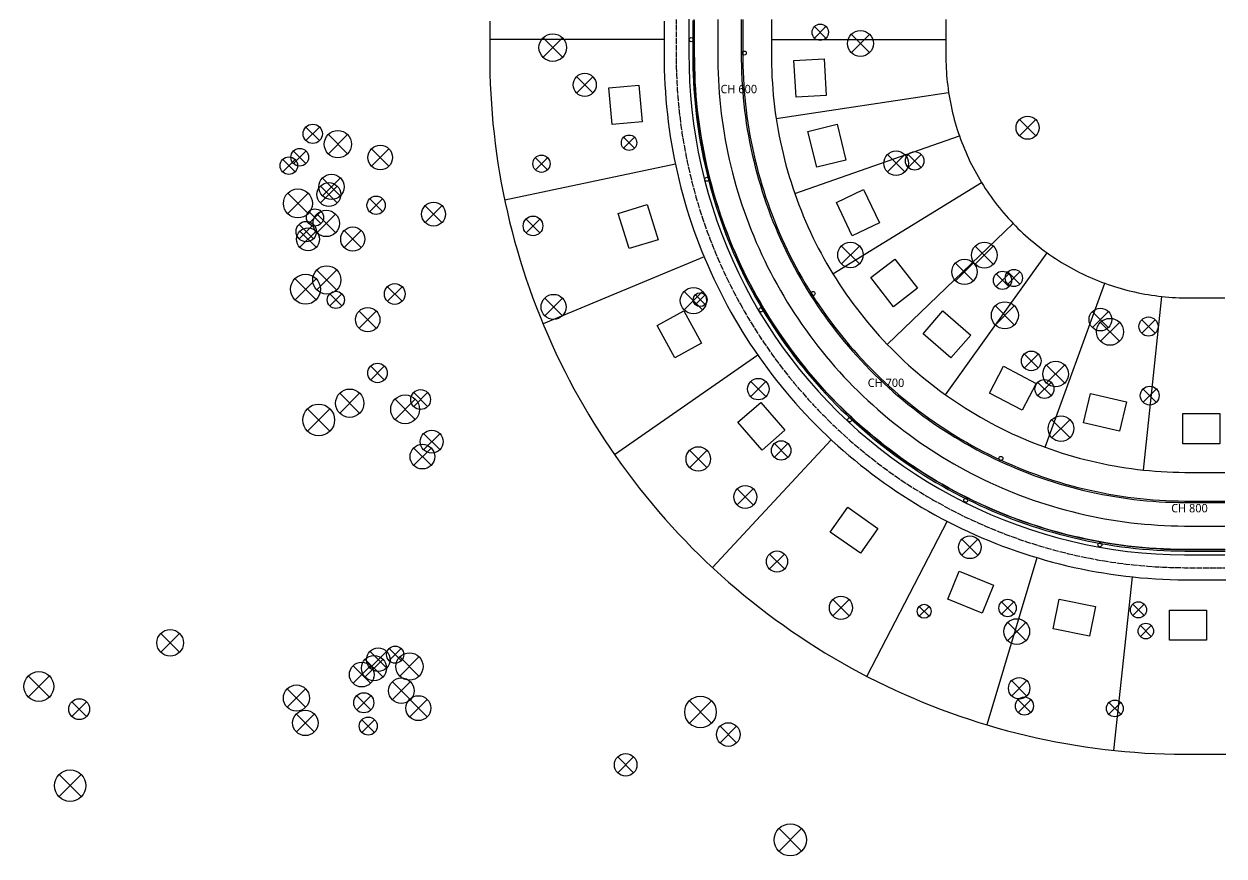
# Model space of a CAD drawing. Header units: metres. Extents: x 21 to 1014, y 0 to 577.
# Drawn here: x 323.2 to 680.9, y 31.7 to 279.6 of the extents above; entities that cross this region are included whole.
import ezdxf

# ---------------------------------------------------------------- set-up
doc = ezdxf.new("R2010")
doc.units = ezdxf.units.M
doc.linetypes.add('CENTER', pattern=[5.08, 3.175, -0.635, 0.635, -0.635])
doc.linetypes.add('DASHED', pattern=[1.524, 1.27, -0.254])
for name, color, linetype in [('C-ANNO', 7, 'CONTINUOUS'), ('C-BLDG', 9, 'CONTINUOUS'), ('C-DRAIN', 5, 'CONTINUOUS'), ('C-PROP-CADASTRE', 4, 'CONTINUOUS'), ('C-ROAD-CL', 1, 'CENTER'), ('C-ROAD-KERB', 7, 'CONTINUOUS'), ('C-ROAD-PAVE', 8, 'CONTINUOUS'), ('C-VEG-TREE', 3, 'CONTINUOUS'), ('C-WATR', 140, 'DASHED')]:
    doc.layers.add(name, color=color, linetype=linetype)
doc.styles.add('OpenSans', font='OpenSans-Regular.ttf')

# ---------------------------------------------------------------- blocks, each defined once
blk = doc.blocks.new('TREE')
for p, q in [((-0.7, -0.7), (0.7, 0.7)), ((-0.7, 0.7), (0.7, -0.7))]:
    blk.add_line(p, q)
blk.add_circle((0, 0), 1)

msp = doc.modelspace()

# ---------------------------------------------------------------- linework, layer by layer
at = {"layer": 'C-BLDG'}
for points in [[(561.67686, 269.24384), (562.31203, 258.26219), (553.32705, 257.74251), (552.69188, 268.72415)], [(506.49652, 261.36742), (507.44516, 250.4084), (498.47869, 249.63225), (497.53005, 260.59126)], [(565.5608, 249.72256), (568.21279, 239.04703), (559.47827, 236.87722), (556.82627, 247.55275)], [(573.47821, 230.23635), (578.19824, 220.30049), (570.0689, 216.43864), (565.34887, 226.3745)], [(508.92197, 225.81938), (512.17933, 215.31273), (503.58299, 212.64762), (500.32562, 223.15426)], [(582.7688, 209.56), (589.49374, 200.8551), (582.37155, 195.35288), (575.64661, 204.05778)], [(519.85224, 194.11998), (525.13202, 184.46991), (517.23651, 180.15009), (511.95673, 189.80016)], [(597.08997, 194.09925), (605.41025, 186.90391), (599.52315, 180.09641), (591.20288, 187.29175)], [(615.15674, 177.60032), (624.89098, 172.47738), (620.69949, 164.513), (610.96524, 169.63594)], [(641.10307, 169.47571), (651.82012, 166.99681), (649.79193, 158.22831), (639.07488, 160.70721)], [(542.79233, 166.85229), (550.00344, 158.54568), (543.20711, 152.64568), (535.996, 160.95229)], [(668.67703, 163.52136), (679.67703, 163.52136), (679.67703, 154.52136), (668.67703, 154.52136)], [(568.72862, 135.59066), (577.72567, 129.2619), (572.5476, 121.90068), (563.55055, 128.22943)], [(601.9708, 116.5177), (612.16785, 112.39216), (608.79241, 104.04912), (598.59536, 108.17466)], [(631.81097, 108.23442), (642.59445, 106.06269), (640.81758, 97.23984), (630.0341, 99.41157)], [(664.67703, 104.97126), (675.67703, 104.97126), (675.67703, 95.97126), (664.67703, 95.97126)]]:
    msp.add_lwpolyline(points, close=True, dxfattribs=at)
at = {"layer": 'C-DRAIN'}
msp.add_lwpolyline([(521.4, 282.91149), (521.4, 278.91149), (521.4, 274.91149), (521.4, 270.91149), (521.43616, 266.72203), (521.59044, 262.47926), (521.86586, 258.24264), (522.26219, 254.01561), (522.77913, 249.80162), (523.41623, 245.60413), (524.17299, 241.42655), (525.04878, 237.27229), (526.04289, 233.14475), (527.1545, 229.04729), (528.38272, 224.98326), (529.72654, 220.95597), (531.18486, 216.96872), (532.75649, 213.02476), (534.44014, 209.1273), (536.23445, 205.27954), (538.13795, 201.4846), (540.14909, 197.74559), (542.26621, 194.06556), (544.48761, 190.44751), (546.81145, 186.89439), (549.23585, 183.40912), (551.75883, 179.99452), (554.37832, 176.6534), (557.0922, 173.38847), (559.89823, 170.2024), (562.79414, 167.0978), (565.77756, 164.07719), (568.84605, 161.14304), (571.99711, 158.29775), (575.22817, 155.54364), (578.53658, 152.88295), (581.91966, 150.31787), (585.37463, 147.85047), (588.89868, 145.48279), (592.48893, 143.21674), (596.14245, 141.05419), (599.85626, 138.99689), (603.62733, 137.04652), (607.45257, 135.20468), (611.32887, 133.47287), (615.25306, 131.8525), (619.22194, 130.34489), (623.23226, 128.95129), (627.28077, 127.67282), (631.36414, 126.51052), (635.47905, 125.46535), (639.62214, 124.53816), (643.79002, 123.72971), (647.9793, 123.04066), (652.18656, 122.47156), (656.40835, 122.02288), (660.64124, 121.695), (664.88177, 121.48817), (669.12648, 121.40257), (673.17703, 121.4), (677.17703, 121.4), (681.17703, 121.4)], dxfattribs=at)
for centre in [(522.1, 274.91149), (537.9, 270.91149), (526.72102, 233.31836), (558.42404, 199.28072), (542.86792, 194.42325), (569.32255, 161.65582), (614.39761, 150.17186), (603.93998, 137.67281), (643.91349, 124.41874)]:
    msp.add_circle(centre, 0.6, dxfattribs=at)
at = {"layer": 'C-PROP-CADASTRE'}
for points in [[(462, 280.40496), (462, 278.40714), (462, 276.40931), (462, 274.41149), (462, 272.41366), (462, 270.41583), (462.01328, 267.64966), (462.06799, 264.68199), (462.16505, 261.71541), (462.30443, 258.75051), (462.48611, 255.7879), (462.71004, 252.82818), (462.97618, 249.87197), (463.28448, 246.91985), (463.63487, 243.97243), (464.02729, 241.03031), (464.46165, 238.09409), (464.93787, 235.16437), (465.45584, 232.24174), (466.01546, 229.3268), (466.61663, 226.42014), (467.25921, 223.52236), (467.94307, 220.63404), (468.66808, 217.75577), (469.43409, 214.88815), (470.24094, 212.03174), (471.08847, 209.18714), (471.9765, 206.35493), (472.90486, 203.53567), (473.87336, 200.72995), (474.88179, 197.93833), (475.92995, 195.16139), (477.01764, 192.39969), (478.14462, 189.65379), (479.31067, 186.92425), (480.51555, 184.21163), (481.75902, 181.51648), (483.04082, 178.83934), (484.36069, 176.18077), (485.71837, 173.54131), (487.11356, 170.92149), (488.54601, 168.32184), (490.0154, 165.7429), (491.52144, 163.18519), (493.06383, 160.64923), (494.64225, 158.13553), (496.25638, 155.64462), (497.90588, 153.17699), (499.59043, 150.73316), (501.30969, 148.31361), (503.06329, 145.91884), (504.85089, 143.54933), (506.67212, 141.20558), (508.52661, 138.88805), (510.41398, 136.59722), (512.33384, 134.33356), (514.28581, 132.09753), (516.2695, 129.88957), (518.28448, 127.71015), (520.33036, 125.5597), (522.40672, 123.43867), (524.51314, 121.34748), (526.64918, 119.28656), (528.81441, 117.25633), (531.00839, 115.25721), (533.23068, 113.28959), (535.48081, 111.35389), (537.75834, 109.45049), (540.0628, 107.57979), (542.39372, 105.74216), (544.75062, 103.93799), (547.13303, 102.16762), (549.54046, 100.43144), (551.97241, 98.72978), (554.42841, 97.063), (556.90793, 95.43143), (559.41049, 93.83542), (561.93556, 92.27528), (564.48265, 90.75132), (567.05122, 89.26387), (569.64075, 87.81323), (572.25072, 86.39968), (574.88059, 85.02352), (577.52984, 83.68503), (580.19791, 82.38448), (582.88427, 81.12213), (585.58837, 79.89825), (588.30966, 78.71307), (591.04759, 77.56685), (593.80159, 76.45982), (596.57111, 75.39219), (599.35558, 74.3642), (602.15444, 73.37605), (604.96711, 72.42793), (607.79303, 71.52005), (610.63161, 70.65258), (613.48228, 69.82571), (616.34446, 69.0396), (619.21757, 68.29441), (622.10102, 67.5903), (624.99423, 66.9274), (627.89659, 66.30586), (630.80753, 65.7258), (633.72646, 65.18733), (636.65277, 64.69057), (639.58587, 64.23562), (642.52516, 63.82257), (645.47005, 63.4515), (648.41993, 63.1225), (651.37421, 62.83562), (654.33228, 62.59093), (657.29354, 62.38847), (660.25739, 62.22829), (663.22322, 62.11043), (666.19043, 62.03489), (669.15842, 62.0017), (671.43138, 62), (673.4292, 62), (675.42703, 62), (677.42485, 62), (679.42268, 62), (681.42051, 62)], [(514, 280.40496), (514, 278.40714), (514, 276.40931), (514, 274.41149), (514, 272.41366), (514, 270.41583), (514.00996, 268.23725), (514.051, 266.01149), (514.12379, 263.78655), (514.22832, 261.56288), (514.36458, 259.34092), (514.53253, 257.12114), (514.73213, 254.90397), (514.96336, 252.68989), (515.22616, 250.47932), (515.52047, 248.27273), (515.84624, 246.07057), (516.2034, 243.87328), (516.59188, 241.6813), (517.0116, 239.4951), (517.46247, 237.31511), (517.94441, 235.14177), (518.4573, 232.97553), (519.00106, 230.81683), (519.57557, 228.66611), (520.18071, 226.52381), (520.81635, 224.39036), (521.48238, 222.26619), (522.17865, 220.15175), (522.90502, 218.04746), (523.66134, 215.95375), (524.44747, 213.87104), (525.26323, 211.79977), (526.10847, 209.74034), (526.983, 207.69319), (527.88666, 205.65872), (528.81927, 203.63736), (529.78062, 201.62951), (530.77052, 199.63558), (531.78877, 197.65598), (532.83517, 195.69111), (533.90951, 193.74138), (535.01155, 191.80717), (536.14108, 189.88889), (537.29787, 187.98692), (538.48169, 186.10165), (539.69228, 184.23347), (540.92941, 182.38275), (542.19283, 180.54987), (543.48227, 178.7352), (544.79747, 176.93913), (546.13817, 175.162), (547.50409, 173.40418), (548.89495, 171.66604), (550.31048, 169.94792), (551.75038, 168.25017), (553.21436, 166.57314), (554.70212, 164.91718), (556.21336, 163.28261), (557.74777, 161.66978), (559.30504, 160.079), (560.88485, 158.51061), (562.48688, 156.96492), (564.11081, 155.44225), (565.75629, 153.9429), (567.42301, 152.46719), (569.11061, 151.01542), (570.81876, 149.58787), (572.5471, 148.18484), (574.29529, 146.80662), (576.06296, 145.45349), (577.84977, 144.12572), (579.65534, 142.82358), (581.47931, 141.54733), (583.3213, 140.29725), (585.18095, 139.07358), (587.05787, 137.87656), (588.95167, 136.70646), (590.86198, 135.56349), (592.78841, 134.4479), (594.73056, 133.35992), (596.68804, 132.29976), (598.66044, 131.26764), (600.64738, 130.26377), (602.64843, 129.28836), (604.6632, 128.3416), (606.69128, 127.42368), (608.73225, 126.5348), (610.78569, 125.67514), (612.85119, 124.84486), (614.92833, 124.04415), (617.01668, 123.27315), (619.11583, 122.53203), (621.22533, 121.82095), (623.34477, 121.14003), (625.47371, 120.48943), (627.61171, 119.86928), (629.75835, 119.2797), (631.91318, 118.72081), (634.07577, 118.19272), (636.24567, 117.69555), (638.42244, 117.22939), (640.60565, 116.79435), (642.79484, 116.3905), (644.98957, 116.01793), (647.1894, 115.67671), (649.39387, 115.36693), (651.60254, 115.08863), (653.81495, 114.84187), (656.03066, 114.62672), (658.24921, 114.4432), (660.47015, 114.29136), (662.69304, 114.17122), (664.91741, 114.08282), (667.14282, 114.02617), (669.36881, 114.00128), (671.43138, 114), (673.4292, 114), (675.42703, 114), (677.42485, 114), (679.42268, 114), (681.42051, 114)], [(546, 280.91149), (546, 278.91149), (546, 276.91149), (546, 274.91149), (546, 272.91149), (546, 270.91149), (546.00375, 269.0359), (546.03017, 267.26468), (546.0819, 265.49402), (546.15891, 263.72428), (546.2612, 261.95583), (546.38874, 260.18901), (546.5415, 258.4242), (546.71946, 256.66174), (546.92258, 254.90201), (547.15082, 253.14537), (547.40413, 251.39216), (547.68245, 249.64275), (547.98574, 247.89749), (548.31393, 246.15674), (548.66696, 244.42086), (549.04474, 242.6902), (549.44721, 240.96512), (549.87428, 239.24595), (550.32587, 237.53307), (550.80187, 235.82681), (551.30221, 234.12752), (551.82677, 232.43556), (552.37544, 230.75126), (552.94812, 229.07497), (553.54469, 227.40704), (554.16502, 225.74779), (554.809, 224.09758), (555.47648, 222.45673), (556.16733, 220.82559), (556.88141, 219.20448), (557.61858, 217.59374), (558.37868, 215.99369), (559.16156, 214.40467), (559.96707, 212.82699), (560.79502, 211.26097), (561.64527, 209.70695), (562.51762, 208.16523), (563.41191, 206.63613), (564.32796, 205.11996), (565.26557, 203.61703), (566.22455, 202.12765), (567.20471, 200.65212), (568.20585, 199.19074), (569.22776, 197.74381), (570.27024, 196.31163), (571.33307, 194.89449), (572.41604, 193.49267), (573.51892, 192.10647), (574.6415, 190.73616), (575.78353, 189.38203), (576.94479, 188.04436), (578.12504, 186.7234), (579.32404, 185.41945), (580.54154, 184.13275), (581.7773, 182.86358), (583.03107, 181.61219), (584.30258, 180.37884), (585.59159, 179.16377), (586.89782, 177.96725), (588.22101, 176.78951), (589.56088, 175.63079), (590.91718, 174.49132), (592.28961, 173.37135), (593.6779, 172.2711), (595.08177, 171.1908), (596.50093, 170.13066), (597.93508, 169.09089), (599.38394, 168.07173), (600.84722, 167.07336), (602.32461, 166.096), (603.8158, 165.13984), (605.32051, 164.20509), (606.83841, 163.29192), (608.36921, 162.40053), (609.91258, 161.5311), (611.46821, 160.68381), (613.03579, 159.85882), (614.615, 159.05631), (616.2055, 158.27645), (617.80699, 157.51938), (619.41913, 156.78527), (621.04159, 156.07426), (622.67404, 155.38651), (624.31615, 154.72214), (625.96758, 154.0813), (627.628, 153.46411), (629.29706, 152.87071), (630.97443, 152.30121), (632.65977, 151.75573), (634.35273, 151.23438), (636.05296, 150.73727), (637.76012, 150.2645), (639.47386, 149.81616), (641.19382, 149.39235), (642.91967, 148.99316), (644.65104, 148.61866), (646.38759, 148.26893), (648.12896, 147.94404), (649.87479, 147.64406), (651.62472, 147.36905), (653.37841, 147.11907), (655.13549, 146.89417), (656.8956, 146.69439), (658.65838, 146.51977), (660.42348, 146.37035), (662.19054, 146.24616), (663.95919, 146.14723), (665.72907, 146.07357), (667.49982, 146.02521), (669.27109, 146.00214), (671.17703, 146), (673.17703, 146), (675.17703, 146), (677.17703, 146), (679.17703, 146), (681.17703, 146)], [(598, 280.91149), (598, 278.91149), (598, 276.91149), (598, 274.91149), (598, 272.91149), (598, 270.91149), (598.00218, 269.4402), (598.01752, 268.41175), (598.04755, 267.38363), (598.09227, 266.35604), (598.15166, 265.32919), (598.22572, 264.3033), (598.31442, 263.27857), (598.41775, 262.25521), (598.53569, 261.23343), (598.66822, 260.21344), (598.8153, 259.19545), (598.97691, 258.17966), (599.15301, 257.16628), (599.34357, 256.15553), (599.54855, 255.1476), (599.76791, 254.1427), (600.00161, 253.14103), (600.24958, 252.14281), (600.51179, 251.14823), (600.78819, 250.1575), (601.0787, 249.17082), (601.38328, 248.18839), (601.70187, 247.21041), (602.03439, 246.23708), (602.38079, 245.2686), (602.74098, 244.30517), (603.1149, 243.34698), (603.50247, 242.39423), (603.90361, 241.44712), (604.31824, 240.50583), (604.74627, 239.57056), (605.18762, 238.6415), (605.6422, 237.71884), (606.10991, 236.80277), (606.59066, 235.89347), (607.08435, 234.99113), (607.59088, 234.09594), (608.11014, 233.20808), (608.64204, 232.32772), (609.18646, 231.45505), (609.74329, 230.59025), (610.31241, 229.73349), (610.89372, 228.88495), (611.48709, 228.0448), (612.0924, 227.21321), (612.70953, 226.39035), (613.33835, 225.57639), (613.97873, 224.7715), (614.63055, 223.97584), (615.29366, 223.18957), (615.96794, 222.41285), (616.65325, 221.64585), (617.34944, 220.88871), (618.05638, 220.1416), (618.77392, 219.40466), (619.50191, 218.67804), (620.24021, 217.96191), (620.98866, 217.25638), (621.74712, 216.56163), (622.51542, 215.87778), (623.29342, 215.20497), (624.08094, 214.54335), (624.87784, 213.89304), (625.68394, 213.25419), (626.49909, 212.62691), (627.32312, 212.01135), (628.15585, 211.40762), (628.99713, 210.81584), (629.84677, 210.23615), (630.70461, 209.66865), (631.57047, 209.11346), (632.44417, 208.5707), (633.32553, 208.04047), (634.21438, 207.52289), (635.11053, 207.01806), (636.0138, 206.52608), (636.92401, 206.04706), (637.84097, 205.58109), (638.76449, 205.12826), (639.69438, 204.68867), (640.63046, 204.26241), (641.57253, 203.84957), (642.52041, 203.45023), (643.47389, 203.06447), (644.43279, 202.69237), (645.3969, 202.334), (646.36604, 201.98944), (647.33999, 201.65877), (648.31858, 201.34204), (649.30158, 201.03932), (650.28881, 200.75067), (651.28007, 200.47616), (652.27514, 200.21584), (653.27383, 199.96975), (654.27594, 199.73796), (655.28125, 199.52051), (656.28957, 199.31744), (657.30068, 199.1288), (658.31439, 198.95462), (659.33048, 198.79493), (660.34875, 198.64978), (661.36899, 198.51919), (662.39099, 198.40319), (663.41455, 198.3018), (664.43944, 198.21504), (665.46547, 198.14293), (666.49243, 198.08549), (667.52011, 198.04272), (668.54828, 198.01464), (669.57676, 198.00124), (671.17703, 198), (673.17703, 198), (675.17703, 198), (677.17703, 198), (679.17703, 198), (681.17703, 198)], [(514, 274.91149), (462, 274.91149)], [(546, 274.91149), (598, 274.91149)], [(547.40413, 251.39216), (598.8153, 259.19545)], [(552.94812, 229.07497), (602.03439, 246.23708)], [(517.3552, 237.81979), (466.4736, 227.09306)], [(564.32796, 205.11996), (608.64204, 232.32772)], [(580.54154, 184.13275), (618.05638, 220.1416)], [(597.93508, 169.09089), (628.15585, 211.40762)], [(525.92202, 210.1875), (477.89602, 190.25)], [(627.628, 153.46411), (645.3969, 202.334)], [(656.8956, 146.69439), (662.39099, 198.40319)], [(541.93639, 180.91738), (499.24852, 151.22318)], [(563.80877, 155.72217), (528.4117, 117.62956)], [(598.33535, 131.43529), (574.44714, 85.24706)], [(625.15343, 120.58519), (610.20457, 70.78025)], [(653.51382, 114.87358), (648.01842, 63.16478)]]:
    msp.add_lwpolyline(points, dxfattribs=at)
at = {"layer": 'C-ROAD-CL'}
msp.add_lwpolyline([(530, 280.91149), (530, 278.91149), (530, 276.91149), (530, 274.91149), (530, 272.91149), (530, 270.91149), (530.00423, 268.9115), (530.03407, 266.91174), (530.09246, 264.91261), (530.17942, 262.91451), (530.2949, 260.91787), (530.4389, 258.92308), (530.61137, 256.93054), (530.8123, 254.94068), (531.04162, 252.95389), (531.29931, 250.97057), (531.5853, 248.99115), (531.89954, 247.016), (532.24197, 245.04555), (532.6125, 243.08019), (533.01108, 241.12033), (533.43761, 239.16636), (533.89201, 237.21868), (534.37419, 235.27769), (534.88404, 233.34379), (535.42147, 231.41737), (535.98637, 229.49882), (536.57861, 227.58853), (537.19808, 225.68691), (537.84465, 223.79432), (538.5182, 221.91117), (539.21857, 220.03783), (539.94564, 218.17468), (540.69925, 216.32212), (541.47924, 214.4805), (542.28546, 212.65022), (543.11775, 210.83164), (543.97593, 209.02514), (544.85983, 207.23107), (545.76927, 205.44982), (546.70406, 203.68175), (547.66401, 201.9272), (548.64893, 200.18655), (549.65861, 198.46015), (550.69286, 196.74834), (551.75145, 195.05149), (552.83417, 193.36993), (553.9408, 191.70401), (555.07112, 190.05406), (556.22489, 188.42043), (557.40189, 186.80346), (558.60186, 185.20346), (559.82456, 183.62076), (561.06975, 182.05569), (562.33717, 180.50857), (563.62656, 178.97972), (564.93766, 177.46944), (566.2702, 175.97804), (567.62391, 174.50583), (568.99852, 173.05311), (570.39373, 171.62017), (571.80927, 170.20731), (573.24485, 168.81482), (574.70018, 167.44297), (576.17495, 166.09206), (577.66888, 164.76235), (579.18164, 163.45411), (580.71294, 162.16762), (582.26246, 160.90314), (583.82989, 159.66092), (585.4149, 158.44122), (587.01717, 157.24429), (588.63638, 156.07036), (590.2722, 154.91969), (591.92428, 153.79251), (593.5923, 152.68903), (595.27591, 151.6095), (596.97477, 150.55413), (598.68853, 149.52314), (600.41685, 148.51673), (602.15936, 147.53512), (603.91572, 146.57849), (605.68557, 145.64706), (607.46854, 144.741), (609.26428, 143.86051), (611.07241, 143.00575), (612.89256, 142.17692), (614.72437, 141.37417), (616.56746, 140.59767), (618.42146, 139.84758), (620.28598, 139.12404), (622.16064, 138.42722), (624.04507, 137.75725), (625.93888, 137.11427), (627.84168, 136.49841), (629.75308, 135.90979), (631.67269, 135.34853), (633.60013, 134.81476), (635.535, 134.30857), (637.4769, 133.83008), (639.42544, 133.37937), (641.38021, 132.95655), (643.34083, 132.56169), (645.30689, 132.19488), (647.27798, 131.8562), (649.25372, 131.5457), (651.23369, 131.26347), (653.21748, 131.00954), (655.20471, 130.78398), (657.19495, 130.58683), (659.18781, 130.41814), (661.18287, 130.27793), (663.17973, 130.16623), (665.17798, 130.08307), (667.17722, 130.02846), (669.17703, 130.00242), (671.17703, 130), (673.17703, 130), (675.17703, 130), (677.17703, 130), (679.17703, 130), (681.17703, 130)], dxfattribs=at)
at = {"layer": 'C-ROAD-KERB'}
for points in [[(522.55, 280.65767), (522.55, 278.65876), (522.55, 276.65985), (522.55, 274.66094), (522.55, 272.66203), (522.55, 270.66312), (522.55671, 268.59315), (522.59183, 266.48818), (522.65699, 264.38392), (522.75219, 262.28081), (522.87741, 260.17928), (523.03262, 258.07974), (523.21779, 255.98264), (523.43289, 253.88839), (523.67786, 251.79743), (523.95266, 249.71018), (524.25723, 247.62706), (524.59152, 245.54851), (524.95544, 243.47494), (525.34894, 241.40678), (525.77192, 239.34444), (526.2243, 237.28836), (526.706, 235.23894), (527.2169, 233.19661), (527.75691, 231.16179), (528.32592, 229.13488), (528.92381, 227.1163), (529.55046, 225.10646), (530.20574, 223.10577), (530.88952, 221.11465), (531.60166, 219.13349), (532.34201, 217.1627), (533.11042, 215.20268), (533.90674, 213.25383), (534.7308, 211.31655), (535.58244, 209.39123), (536.46148, 207.47827), (537.36774, 205.57805), (538.30104, 203.69097), (539.26119, 201.8174), (540.24799, 199.95774), (541.26124, 198.11235), (542.30073, 196.28162), (543.36626, 194.46591), (544.4576, 192.6656), (545.57454, 190.88106), (546.71684, 189.11265), (547.88427, 187.36072), (549.07659, 185.62564), (550.29357, 183.90777), (551.53495, 182.20744), (552.80048, 180.52501), (554.0899, 178.86082), (555.40295, 177.21521), (556.73936, 175.58851), (558.09886, 173.98106), (559.48117, 172.39319), (560.88601, 170.82521), (562.31309, 169.27745), (563.76213, 167.75022), (565.23282, 166.24384), (566.72488, 164.7586), (568.23798, 163.29483), (569.77183, 161.8528), (571.32611, 160.43282), (572.90051, 159.03518), (574.4947, 157.66016), (576.10836, 156.30803), (577.74117, 154.97909), (579.39277, 153.67359), (581.06285, 152.39181), (582.75106, 151.134), (584.45706, 149.90042), (586.18049, 148.69133), (587.92102, 147.50697), (589.67827, 146.34757), (591.4519, 145.21339), (593.24154, 144.10464), (595.04683, 143.02156), (596.8674, 141.96436), (598.70287, 140.93327), (600.55288, 139.92848), (602.41705, 138.95021), (604.295, 137.99866), (606.18634, 137.07401), (608.09068, 136.17646), (610.00765, 135.3062), (611.93685, 134.46339), (613.87789, 133.64821), (615.83036, 132.86083), (617.79388, 132.1014), (619.76804, 131.37009), (621.75244, 130.66703), (623.74668, 129.99238), (625.75035, 129.34627), (627.76303, 128.72884), (629.78433, 128.1402), (631.81383, 127.58048), (633.85111, 127.0498), (635.89575, 126.54826), (637.94736, 126.07596), (640.00549, 125.633), (642.06974, 125.21947), (644.13968, 124.83545), (646.2149, 124.48103), (648.29496, 124.15627), (650.37945, 123.86124), (652.46794, 123.59601), (654.56, 123.36062), (656.65521, 123.15512), (658.75314, 122.97956), (660.85337, 122.83397), (662.95545, 122.71838), (665.05898, 122.63281), (667.16351, 122.57729), (669.26862, 122.55181), (671.30448, 122.55), (673.30339, 122.55), (675.3023, 122.55), (677.30121, 122.55), (679.30012, 122.55), (681.29903, 122.55)], [(523, 280.65767), (523, 278.65876), (523, 276.65985), (523, 274.66094), (523, 272.66203), (523, 270.66312), (523.00669, 268.59744), (523.0417, 266.49889), (523.10666, 264.40106), (523.20158, 262.30437), (523.32641, 260.20925), (523.48115, 258.11612), (523.66576, 256.02542), (523.88019, 253.93756), (524.12442, 251.85298), (524.39838, 249.7721), (524.70202, 247.69534), (525.03529, 245.62313), (525.3981, 243.55589), (525.79039, 241.49404), (526.21209, 239.438), (526.66309, 237.38819), (527.14331, 235.34503), (527.65266, 233.30893), (528.19102, 231.28032), (528.7583, 229.25959), (529.35436, 227.24717), (529.9791, 225.24347), (530.63238, 223.24889), (531.31407, 221.26384), (532.02404, 219.28873), (532.76213, 217.32395), (533.52819, 215.36991), (534.32208, 213.42701), (535.14363, 211.49565), (535.99267, 209.5762), (536.86903, 207.66908), (537.77252, 205.77466), (538.70297, 203.89334), (539.66019, 202.02549), (540.64398, 200.1715), (541.65414, 198.33174), (542.69046, 196.5066), (543.75273, 194.69643), (544.84074, 192.90162), (545.95427, 191.12252), (547.09308, 189.35951), (548.25695, 187.61293), (549.44564, 185.88314), (550.6589, 184.17051), (551.89649, 182.47537), (553.15815, 180.79808), (554.44364, 179.13897), (555.75268, 177.49838), (557.08501, 175.87664), (558.44036, 174.2741), (559.81846, 172.69107), (561.21901, 171.12788), (562.64174, 169.58484), (564.08636, 168.06227), (565.55256, 166.56049), (567.04006, 165.07979), (568.54855, 163.62048), (570.07772, 162.18285), (571.62726, 160.76721), (573.19685, 159.37383), (574.78617, 158.003), (576.39491, 156.65501), (578.02273, 155.33012), (579.6693, 154.02861), (581.33428, 152.75074), (583.01734, 151.49677), (584.71813, 150.26695), (586.4363, 149.06155), (588.17151, 147.8808), (589.9234, 146.72495), (591.69162, 145.59422), (593.4758, 144.48886), (595.27558, 143.40908), (597.09059, 142.35511), (598.92046, 141.32716), (600.76483, 140.32544), (602.62331, 139.35016), (604.49552, 138.40151), (606.38109, 137.47968), (608.27962, 136.58488), (610.19074, 135.71727), (612.11405, 134.87703), (614.04917, 134.06434), (615.99568, 133.27936), (617.95321, 132.52225), (619.92135, 131.79317), (621.89969, 131.09226), (623.88784, 130.41967), (625.88539, 129.77553), (627.89194, 129.15998), (629.90706, 128.57314), (631.93037, 128.01513), (633.96143, 127.48607), (635.99984, 126.98605), (638.04518, 126.5152), (640.09703, 126.07359), (642.15498, 125.66132), (644.21861, 125.27848), (646.28749, 124.92513), (648.3612, 124.60137), (650.43933, 124.30724), (652.52145, 124.04281), (654.60712, 123.80814), (656.69594, 123.60327), (658.78747, 123.42825), (660.88128, 123.2831), (662.97695, 123.16786), (665.07406, 123.08256), (667.17217, 123.0272), (669.27085, 123.00181), (671.30448, 123), (673.30339, 123), (675.3023, 123), (677.30121, 123), (679.30012, 123), (681.29903, 123)], [(537, 280.91149), (537, 278.91149), (537, 276.91149), (537, 274.91149), (537, 272.91149), (537, 270.91149), (537.00402, 268.96592), (537.03236, 267.06615), (537.08784, 265.16698), (537.17044, 263.26879), (537.28016, 261.37197), (537.41695, 259.47692), (537.5808, 257.58402), (537.77168, 255.69364), (537.98954, 253.80619), (538.23435, 251.92205), (538.50604, 250.04159), (538.80457, 248.1652), (539.12987, 246.29327), (539.48188, 244.42618), (539.86052, 242.56431), (540.26573, 240.70804), (540.69741, 238.85774), (541.15548, 237.01381), (541.63984, 235.1766), (542.1504, 233.3465), (542.68705, 231.52388), (543.24968, 229.70911), (543.83818, 227.90256), (544.45242, 226.10461), (545.09229, 224.31561), (545.75765, 222.53594), (546.44836, 220.76595), (547.16428, 219.00601), (547.90528, 217.25648), (548.67119, 215.51771), (549.46186, 213.79006), (550.27713, 212.07388), (551.11684, 210.36952), (551.9808, 208.67733), (552.86886, 206.99766), (553.78081, 205.33084), (554.71648, 203.67722), (555.67568, 202.03714), (556.65821, 200.41092), (557.66387, 198.79891), (558.69246, 197.20143), (559.74376, 195.61881), (560.81757, 194.05136), (561.91365, 192.49941), (563.03179, 190.96328), (564.17177, 189.44328), (565.33333, 187.93972), (566.51626, 186.45291), (567.72031, 184.98314), (568.94524, 183.53073), (570.19078, 182.09596), (571.45669, 180.67914), (572.74272, 179.28054), (574.04859, 177.90045), (575.37404, 176.53916), (576.71881, 175.19694), (578.08261, 173.87407), (579.46517, 172.57082), (580.86621, 171.28745), (582.28543, 170.02423), (583.72256, 168.78141), (585.17729, 167.55924), (586.64934, 166.35798), (588.13839, 165.17788), (589.64416, 164.01916), (591.16632, 162.88207), (592.70456, 161.76685), (594.25859, 160.67371), (595.82807, 159.60288), (597.41268, 158.55458), (599.01211, 157.52903), (600.62603, 156.52643), (602.2541, 155.54698), (603.896, 154.59089), (605.55139, 153.65836), (607.21994, 152.74957), (608.90129, 151.8647), (610.59512, 151.00395), (612.30106, 150.16748), (614.01879, 149.35547), (615.74793, 148.56807), (617.48815, 147.80546), (619.23909, 147.06778), (621.00038, 146.3552), (622.77168, 145.66784), (624.55261, 145.00586), (626.34282, 144.36939), (628.14193, 143.75856), (629.94959, 143.17349), (631.76542, 142.6143), (633.58906, 142.08111), (635.42013, 141.57402), (637.25825, 141.09314), (639.10305, 140.63857), (640.95416, 140.2104), (642.8112, 139.80872), (644.67379, 139.43361), (646.54154, 139.08514), (648.41409, 138.76339), (650.29103, 138.46842), (652.172, 138.20029), (654.05661, 137.95907), (655.94447, 137.74478), (657.8352, 137.55749), (659.72842, 137.39723), (661.62372, 137.26403), (663.52074, 137.15792), (665.41908, 137.07891), (667.31836, 137.02704), (669.21818, 137.0023), (671.17703, 137), (673.17703, 137), (675.17703, 137), (677.17703, 137), (679.17703, 137), (681.17703, 137)], [(537.45, 280.91149), (537.45, 278.91149), (537.45, 276.91149), (537.45, 274.91149), (537.45, 272.91149), (537.45, 270.91149), (537.45401, 268.96942), (537.48225, 267.07608), (537.53754, 265.18333), (537.61987, 263.29156), (537.72921, 261.40117), (537.86554, 259.51253), (538.02884, 257.62603), (538.21907, 255.74205), (538.4362, 253.86098), (538.68017, 251.98321), (538.95094, 250.10912), (539.24846, 248.23908), (539.57266, 246.37349), (539.92348, 244.51271), (540.30085, 242.65714), (540.70468, 240.80715), (541.1349, 238.96311), (541.59142, 237.12541), (542.07414, 235.29442), (542.58297, 233.47051), (543.11781, 231.65406), (543.67853, 229.84543), (544.26504, 228.045), (544.87721, 226.25313), (545.51491, 224.47018), (546.17801, 222.69653), (546.86639, 220.93253), (547.57989, 219.17855), (548.31838, 217.43493), (549.0817, 215.70205), (549.8697, 213.98024), (550.68221, 212.26987), (551.51908, 210.57128), (552.38012, 208.88481), (553.26516, 207.21082), (554.17403, 205.54965), (555.10654, 203.90162), (556.06249, 202.26709), (557.0417, 200.64638), (558.04396, 199.03982), (559.06907, 197.44774), (560.11681, 195.87047), (561.18698, 194.30833), (562.27936, 192.76163), (563.39372, 191.2307), (564.52983, 189.71584), (565.68747, 188.21737), (566.8664, 186.73559), (568.06637, 185.2708), (569.28715, 183.8233), (570.52848, 182.39338), (571.79011, 180.98135), (573.07178, 179.58748), (574.37324, 178.21207), (575.69421, 176.85538), (577.03442, 175.51771), (578.39361, 174.19931), (579.77149, 172.90047), (581.16779, 171.62144), (582.58221, 170.36249), (584.01448, 169.12388), (585.46429, 167.90585), (586.93135, 166.70865), (588.41537, 165.53254), (589.91604, 164.37774), (591.43305, 163.2445), (592.96609, 162.13305), (594.51485, 161.04361), (596.07902, 159.9764), (597.65828, 158.93165), (599.2523, 157.90957), (600.86075, 156.91036), (602.48332, 155.93423), (604.11966, 154.98138), (605.76945, 154.052), (607.43235, 153.14628), (609.10802, 152.26441), (610.79611, 151.40657), (612.49629, 150.57293), (614.2082, 149.76366), (615.93149, 148.97893), (617.66582, 148.2189), (619.41084, 147.48372), (621.16617, 146.77354), (622.93147, 146.08851), (624.70638, 145.42877), (626.49053, 144.79446), (628.28356, 144.18569), (630.0851, 143.6026), (631.89479, 143.0453), (633.71225, 142.51391), (635.53713, 142.00854), (637.36903, 141.52929), (639.20759, 141.07626), (641.05244, 140.64954), (642.90319, 140.24922), (644.75948, 139.87537), (646.62091, 139.52808), (648.48712, 139.20742), (650.35772, 138.91345), (652.23232, 138.64623), (654.11055, 138.40582), (655.99203, 138.19226), (657.87636, 138.00561), (659.76317, 137.84589), (661.65207, 137.71314), (663.54266, 137.60738), (665.43458, 137.52865), (667.32743, 137.47695), (669.22083, 137.45229), (671.17703, 137.45), (673.17703, 137.45), (675.17703, 137.45), (677.17703, 137.45), (679.17703, 137.45), (681.17703, 137.45)]]:
    msp.add_lwpolyline(points, dxfattribs=at)
at = {"layer": 'C-ROAD-PAVE'}
for points in [[(681.17703, 123), (679.17703, 123), (677.17703, 123), (675.17703, 123), (673.17703, 123), (671.17703, 123), (669.13588, 123.00254), (667.03608, 123.02988), (664.93688, 123.08722), (662.83872, 123.17454), (660.74201, 123.29182), (658.6472, 123.43904), (656.5547, 123.61618), (654.46494, 123.82318), (652.37836, 124.06002), (650.29537, 124.32664), (648.2164, 124.62299), (646.14188, 124.94901), (644.07223, 125.30463), (642.00787, 125.68978), (639.94922, 126.10438), (637.89671, 126.54834), (635.85074, 127.02158), (633.81175, 127.524), (631.78014, 128.0555), (629.75633, 128.61596), (627.74073, 129.20528), (625.73376, 129.82333), (623.73582, 130.46998), (621.74732, 131.14511), (619.76867, 131.84858), (617.80027, 132.58025), (615.84253, 133.33995), (613.89583, 134.12755), (611.96059, 134.94288), (610.03719, 135.78576), (608.12603, 136.65604), (606.22749, 137.55353), (604.34197, 138.47805), (602.46985, 139.42941), (600.61151, 140.40742), (598.76733, 141.41187), (596.93769, 142.44257), (595.12296, 143.49929), (593.32351, 144.58184), (591.5397, 145.68998), (589.77191, 146.82348), (588.02049, 147.98213), (586.28581, 149.16568), (584.5682, 150.37388), (582.86803, 151.6065), (581.18565, 152.86328), (579.52138, 154.14397), (577.87559, 155.4483), (576.24859, 156.77601), (574.64072, 158.12682), (573.05232, 159.50046), (571.4837, 160.89666), (569.93519, 162.31512), (568.4071, 163.75556), (566.89974, 165.21768), (565.41342, 166.70118), (563.94844, 168.20576), (562.50511, 169.73112), (561.08371, 171.27694), (559.68455, 172.84291), (558.30789, 174.4287), (556.95403, 176.034), (555.62324, 177.65848), (554.31579, 179.3018), (553.03195, 180.96363), (551.77198, 182.64363), (550.53614, 184.34146), (549.32468, 186.05677), (548.13784, 187.78921), (546.97588, 189.53842), (545.83902, 191.30406), (544.7275, 193.08576), (543.64154, 194.88315), (542.58138, 196.69588), (541.54721, 198.52356), (540.53926, 200.36583), (539.55773, 202.22231), (538.60282, 204.09263), (537.67473, 205.97639), (536.77364, 207.87322), (535.89974, 209.78273), (535.0532, 211.70453), (534.23421, 213.63822), (533.44292, 215.58342), (532.6795, 217.53972), (531.94411, 219.50673), (531.23689, 221.48404), (530.55798, 223.47125), (529.90754, 225.46796), (529.28568, 227.47376), (528.69255, 229.48823), (528.12824, 231.51098), (527.5929, 233.54157), (527.08661, 235.57961), (526.60949, 237.62468), (526.16163, 239.67635), (525.74313, 241.7342), (525.35407, 243.79783), (524.99452, 245.8668), (524.66457, 247.9407), (524.36428, 250.0191), (524.09371, 252.10158), (523.85291, 254.18771), (523.64194, 256.27707), (523.46084, 258.36923), (523.30965, 260.46376), (523.18839, 262.56024), (523.09709, 264.65824), (523.03577, 266.75732), (523.00444, 268.85707), (523, 270.91149), (523, 272.91149), (523, 274.91149), (523, 276.91149), (523, 278.91149), (523, 280.91149)], [(537, 280.91149), (537, 278.91149), (537, 276.91149), (537, 274.91149), (537, 272.91149), (537, 270.91149), (537.00402, 268.96592), (537.03236, 267.06615), (537.08784, 265.16698), (537.17044, 263.26879), (537.28016, 261.37197), (537.41695, 259.47692), (537.5808, 257.58402), (537.77168, 255.69364), (537.98954, 253.80619), (538.23435, 251.92205), (538.50604, 250.04159), (538.80457, 248.1652), (539.12987, 246.29327), (539.48188, 244.42618), (539.86052, 242.56431), (540.26573, 240.70804), (540.69741, 238.85774), (541.15548, 237.01381), (541.63984, 235.1766), (542.1504, 233.3465), (542.68705, 231.52388), (543.24968, 229.70911), (543.83818, 227.90256), (544.45242, 226.10461), (545.09229, 224.31561), (545.75765, 222.53594), (546.44836, 220.76595), (547.16428, 219.00601), (547.90528, 217.25648), (548.67119, 215.51771), (549.46186, 213.79006), (550.27713, 212.07388), (551.11684, 210.36952), (551.9808, 208.67733), (552.86886, 206.99766), (553.78081, 205.33084), (554.71648, 203.67722), (555.67568, 202.03714), (556.65821, 200.41092), (557.66387, 198.79891), (558.69246, 197.20143), (559.74376, 195.61881), (560.81757, 194.05136), (561.91365, 192.49941), (563.03179, 190.96328), (564.17177, 189.44328), (565.33333, 187.93972), (566.51626, 186.45291), (567.72031, 184.98314), (568.94524, 183.53073), (570.19078, 182.09596), (571.45669, 180.67914), (572.74272, 179.28054), (574.04859, 177.90045), (575.37404, 176.53916), (576.71881, 175.19694), (578.08261, 173.87407), (579.46517, 172.57082), (580.86621, 171.28745), (582.28543, 170.02423), (583.72256, 168.78141), (585.17729, 167.55924), (586.64934, 166.35798), (588.13839, 165.17788), (589.64416, 164.01916), (591.16632, 162.88207), (592.70456, 161.76685), (594.25859, 160.67371), (595.82807, 159.60288), (597.41268, 158.55458), (599.01211, 157.52903), (600.62603, 156.52643), (602.2541, 155.54698), (603.896, 154.59089), (605.55139, 153.65836), (607.21994, 152.74957), (608.90129, 151.8647), (610.59512, 151.00395), (612.30106, 150.16748), (614.01879, 149.35547), (615.74793, 148.56807), (617.48815, 147.80546), (619.23909, 147.06778), (621.00038, 146.3552), (622.77168, 145.66784), (624.55261, 145.00586), (626.34282, 144.36939), (628.14193, 143.75856), (629.94959, 143.17349), (631.76542, 142.6143), (633.58906, 142.08111), (635.42013, 141.57402), (637.25825, 141.09314), (639.10305, 140.63857), (640.95416, 140.2104), (642.8112, 139.80872), (644.67379, 139.43361), (646.54154, 139.08514), (648.41409, 138.76339), (650.29103, 138.46842), (652.172, 138.20029), (654.05661, 137.95907), (655.94447, 137.74478), (657.8352, 137.55749), (659.72842, 137.39723), (661.62372, 137.26403), (663.52074, 137.15792), (665.41908, 137.07891), (667.31836, 137.02704), (669.21818, 137.0023), (671.17703, 137), (673.17703, 137), (675.17703, 137), (677.17703, 137), (679.17703, 137), (681.17703, 137)]]:
    msp.add_lwpolyline(points, dxfattribs=at)
at = {"layer": 'C-WATR'}
msp.add_lwpolyline([(517.6, 280.91149), (517.6, 278.91149), (517.6, 276.91149), (517.6, 274.91149), (517.6, 272.91149), (517.6, 270.91149), (517.60461, 268.81509), (517.63708, 266.6382), (517.70065, 264.46201), (517.79531, 262.28694), (517.92102, 260.11345), (518.07777, 257.94198), (518.26552, 255.77296), (518.48424, 253.60685), (518.73388, 251.44409), (519.01439, 249.28511), (519.32572, 247.13036), (519.66779, 244.98028), (520.04054, 242.8353), (520.4439, 240.69587), (520.87777, 238.56241), (521.34208, 236.43538), (521.83673, 234.31519), (522.36161, 232.20229), (522.91663, 230.09709), (523.50166, 228.00005), (524.11659, 225.91157), (524.76129, 223.83209), (525.43562, 221.76203), (526.13947, 219.70182), (526.87267, 217.65187), (527.63508, 215.61261), (528.42654, 213.58444), (529.24689, 211.56779), (530.09597, 209.56306), (530.97361, 207.57067), (531.87961, 205.59101), (532.8138, 203.6245), (533.77599, 201.67154), (534.76598, 199.73252), (535.78356, 197.80784), (536.82854, 195.8979), (537.90069, 194.00307), (538.9998, 192.12376), (540.12565, 190.26034), (541.278, 188.41319), (542.45662, 186.58269), (543.66127, 184.76922), (544.89171, 182.97314), (546.14767, 181.19482), (547.42891, 179.43462), (548.73517, 177.6929), (550.06617, 175.97003), (551.42164, 174.26634), (552.80132, 172.58219), (554.20492, 170.91792), (555.63214, 169.27387), (557.08271, 167.65038), (558.55632, 166.04777), (560.05267, 164.46638), (561.57146, 162.90653), (563.11238, 161.36853), (564.67511, 159.8527), (566.25934, 158.35935), (567.86474, 156.88878), (569.49098, 155.4413), (571.13773, 154.01719), (572.80466, 152.61676), (574.49142, 151.24028), (576.19768, 149.88803), (577.92308, 148.5603), (579.66727, 147.25735), (581.42989, 145.97945), (583.21059, 144.72687), (585.009, 143.49984), (586.82476, 142.29863), (588.65749, 141.12349), (590.50682, 139.97464), (592.37237, 138.85233), (594.25377, 137.75678), (596.15062, 136.68823), (598.06255, 135.64687), (599.98915, 134.63294), (601.93004, 133.64663), (603.88483, 132.68815), (605.85311, 131.75769), (607.83447, 130.85544), (609.82853, 129.98159), (611.83486, 129.13632), (613.85307, 128.31979), (615.88273, 127.53217), (617.92344, 126.77363), (619.97478, 126.04432), (622.03632, 125.34439), (624.10765, 124.67398), (626.18835, 124.03322), (628.27799, 123.42226), (630.37614, 122.84121), (632.48238, 122.29019), (634.59628, 121.76931), (636.7174, 121.27869), (638.84532, 120.81841), (640.97959, 120.38858), (643.11978, 119.98929), (645.26546, 119.6206), (647.41619, 119.28261), (649.57153, 118.97537), (651.73103, 118.69896), (653.89427, 118.45342), (656.06079, 118.23881), (658.23015, 118.05517), (660.40192, 117.90254), (662.57565, 117.78095), (664.75089, 117.69042), (666.9272, 117.63098), (669.10414, 117.60263), (671.17703, 117.6), (673.17703, 117.6), (675.17703, 117.6), (677.17703, 117.6), (679.17703, 117.6), (681.17703, 117.6)], dxfattribs=at)

# ---------------------------------------------------------------- block references
at = {"layer": 'C-VEG-TREE'}
for p, xscale, yscale in [((560.54011, 277.10472), 2.4398782747120373, 2.4398782747120373), ((480.79156, 272.54155), 4.100526056137482, 4.100526056137482), ((572.52522, 273.78551), 3.8559714778949807, 3.8559714778949807), ((490.33634, 261.45297), 3.4329096448506, 3.4329096448506), ((622.37116, 248.66857), 3.441214423580498, 3.441214423580498), ((409.23858, 246.85792), 2.8790424353763244, 2.8790424353763244), ((416.73711, 243.78088), 4.057850903945498, 4.057850903945498), ((429.36416, 239.80817), 3.6697914359675403, 3.6697914359675403), ((503.54094, 244.20943), 2.2960160187797807, 2.2960160187797807), ((402.11698, 237.37272), 2.6204349425419426, 2.6204349425419426), ((405.35521, 239.88203), 2.647624098223633, 2.647624098223633), ((477.43165, 237.95171), 2.5681813405076763, 2.5681813405076763), ((583.16396, 238.09877), 3.657369112422759, 3.657369112422759), ((588.70449, 238.79075), 2.753553399830893, 2.753553399830893), ((414.82367, 231.0527), 3.7694707018771823, 3.7694707018771823), ((404.81719, 226.12322), 4.319375445837121, 4.319375445837121), ((414.02514, 228.76404), 3.5488165003722987, 3.5488165003722987), ((428.13041, 225.5809), 2.7242217601549483, 2.7242217601549483), ((445.26987, 222.94771), 3.563361513226069, 3.563361513226069), ((409.89049, 221.95035), 2.5576554564589244, 2.5576554564589244), ((413.27124, 220.17896), 3.943144622980631, 3.943144622980631), ((474.91211, 219.42333), 2.925548508955232, 2.925548508955232), ((407.30894, 217.73249), 3.0378993329557176, 3.0378993329557176), ((407.83194, 215.44447), 3.4254435596321224, 3.4254435596321224), ((421.16503, 215.50703), 3.59564506669386, 3.59564506669386), ((569.54503, 210.77327), 3.795754149763342, 3.795754149763342), ((609.46175, 210.71256), 3.834420999857471, 3.834420999857471), ((413.4259, 203.32758), 4.205268361867824, 4.205268361867824), ((603.53932, 205.71752), 3.7681702060488944, 3.7681702060488944), ((407.09342, 200.55945), 4.454268743111701, 4.454268743111701), ((614.87486, 203.22704), 2.7190199901159526, 2.7190199901159526), ((618.28244, 203.90094), 2.563292886265437, 2.563292886265437), ((433.68635, 199.13995), 3.0909243641866744, 3.0909243641866744), ((522.7223, 197.15403), 3.8944840812275006, 3.8944840812275006), ((416.1153, 197.38237), 2.5639067071189743, 2.5639067071189743), ((481.04264, 195.29795), 3.737276228808708, 3.737276228808708), ((524.75191, 197.44695), 2.06926870652938, 2.06926870652938), ((615.58434, 192.79381), 4.031892207558209, 4.031892207558209), ((425.6392, 191.49787), 3.63712547849365, 3.63712547849365), ((644.05649, 191.51296), 3.371757071846858, 3.371757071846858), ((646.93168, 187.87537), 4.0130056750144885, 4.0130056750144885), ((658.40801, 189.44185), 2.8457211023797866, 2.8457211023797866), ((623.44709, 179.21212), 2.9250045747625633, 2.9250045747625633), ((630.71715, 175.30168), 3.8177107793728537, 3.8177107793728537), ((428.54522, 175.61101), 2.9050147622351083, 2.9050147622351083), ((542.07209, 170.80117), 3.202995399177404, 3.202995399177404), ((627.38453, 170.837), 2.827175170648017, 2.827175170648017), ((420.26751, 166.60056), 4.223068614410805, 4.223068614410805), ((436.77608, 164.77573), 4.295785487198999, 4.295785487198999), ((441.40122, 167.69524), 2.9519034069304886, 2.9519034069304886), ((658.77276, 168.86564), 2.812373120168575, 2.812373120168575), ((411.02955, 161.61948), 4.722945745934078, 4.722945745934078), ((632.30202, 159.02089), 3.8227522999364236, 3.8227522999364236), ((444.70786, 155.14659), 3.3967592846286276, 3.3967592846286276), ((441.9254, 150.68383), 3.6731233639201477, 3.6731233639201477), ((548.89423, 152.52422), 2.893488863505916, 2.893488863505916), ((524.17347, 149.98602), 3.645046970630356, 3.645046970630356), ((538.20031, 138.68954), 3.407104948765938, 3.407104948765938), ((605.13752, 123.68643), 3.3926145323327512, 3.3926145323327512), ((547.64668, 119.43784), 3.1676857768989364, 3.1676857768989364), ((566.71615, 105.66402), 3.4522894935684008, 3.4522894935684008), ((616.39593, 105.58022), 2.602375647710102, 2.602375647710102), ((655.41594, 105.0485), 2.405979846811916, 2.405979846811916), ((591.51433, 104.60967), 2.079585014239083, 2.079585014239083), ((619.13032, 98.56452), 3.8444140642192517, 3.8444140642192517), ((657.6115, 98.71625), 2.314419878134548, 2.314419878134548), ((366.73055, 95.21262), 3.9939548363509907, 3.9939548363509907), ((428.77635, 90.18522), 3.5074274456750327, 3.5074274456750327), ((433.81809, 91.70016), 2.5618639748176313, 2.5618639748176313), ((423.86232, 85.77022), 3.6917702821896192, 3.6917702821896192), ((427.49756, 87.66621), 3.746444749030937, 3.746444749030937), ((438.06458, 88.15398), 4.061415318619065, 4.061415318619065), ((327.59463, 82.21216), 4.441656805151682, 4.441656805151682), ((404.37508, 78.76079), 3.8912938433044406, 3.8912938433044406), ((435.673, 80.95035), 3.800135162779145, 3.800135162779145), ((619.85297, 81.69414), 3.189235198054689, 3.189235198054689), ((424.4645, 77.36586), 2.9962797337742213, 2.9962797337742213), ((440.74852, 75.75164), 3.7166015955476266, 3.7166015955476266), ((524.83898, 74.59521), 4.705432160526327, 4.705432160526327), ((621.41407, 76.38247), 2.69492235725284, 2.69492235725284), ((339.60465, 75.46582), 3.1103299105173763, 3.1103299105173763), ((648.37126, 75.66656), 2.48672835032948, 2.48672835032948), ((407.02871, 71.34646), 3.7797290316706613, 3.7797290316706613), ((425.78735, 70.41761), 2.6793525013805004, 2.6793525013805004), ((533.13738, 67.89059), 3.5143350097106465, 3.5143350097106465), ((502.52782, 58.8463), 3.3636131959301414, 3.3636131959301414), ((336.91382, 52.66868), 4.681276946537176, 4.681276946537176), ((551.61099, 36.49898), 4.7877283257314565, 4.7877283257314565)]:
    msp.add_blockref('TREE', p, dxfattribs=dict(at, xscale=xscale, yscale=yscale))

# ---------------------------------------------------------------- texts
at = {"layer": 'C-ANNO', "style": 'OpenSans'}
for s, p in [('CH 600', (530.8123, 258.94068)), ('CH 700', (574.70018, 171.44297)), ('CH 800', (665.17798, 134.08307))]:
    msp.add_text(s, height=2.5, dxfattribs=at).set_placement(p)

doc.saveas('drawing.dxf')
